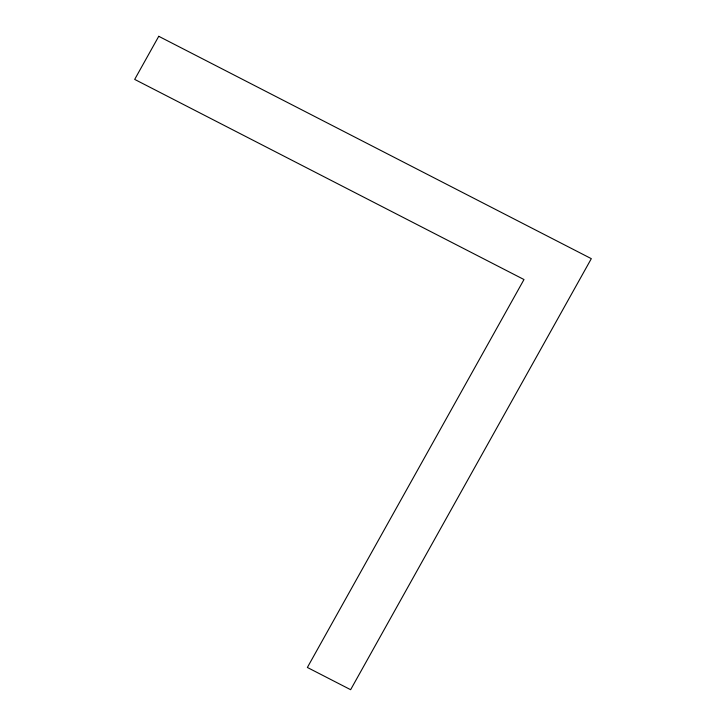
<?xml version="1.0" encoding="UTF-8"?>
<svg xmlns="http://www.w3.org/2000/svg" width="726" height="726" viewBox="0 0 726 726"><rect width="100%" height="100%" fill="white"/><g stroke="black" fill="none" stroke-linecap="round" stroke-linejoin="round"><path stroke-width="1.09" d="M158.749 36.3L134.682 79.406L523.99 279.537L307.37 667.466L350.631 689.7L591.318 258.665L158.749 36.3"/></g></svg>
